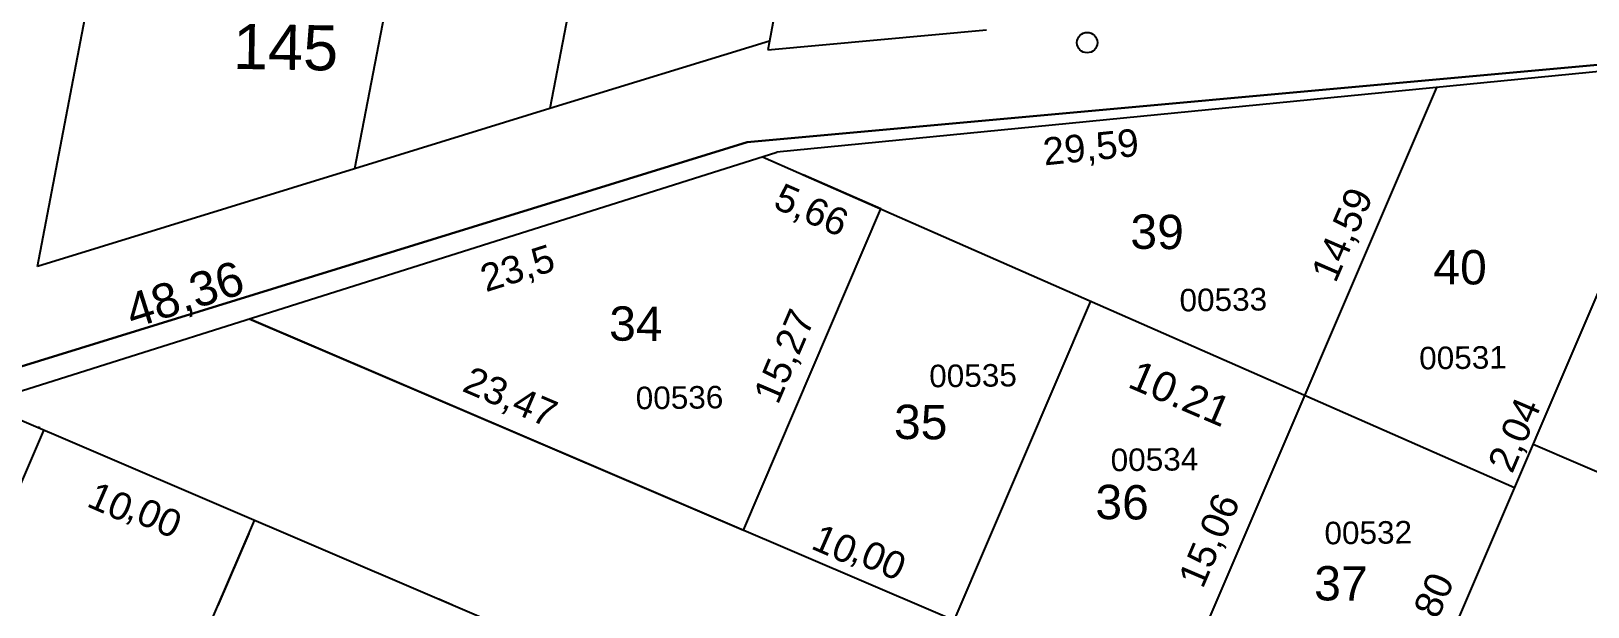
# Model space of a CAD drawing. Header units: metres. Extents: x 0 to 1324930, y 0 to 1631912.
# Drawn here: x 253199.8 to 253268.8, y 1629530.8 to 1629556.3 of the extents above; entities that cross this region are included whole.
import ezdxf

# ---------------------------------------------------------------- set-up
doc = ezdxf.new("R2010")
doc.units = ezdxf.units.M
doc.header["$MEASUREMENT"] = 0
for name, color, linetype in [('A_revoir_niveau_0', 7, 'Continuous'), ('limites_parcelles', 7, 'Continuous'), ('limites_tf', 7, 'Continuous'), ('numero_lot', 7, 'Continuous'), ('numero_parcelle', 7, 'Continuous'), ('toponymie', 7, 'Continuous')]:
    doc.layers.add(name, color=color, linetype=linetype)
doc.styles.get("Standard").update_dxf_attribs({"font": 'txt.shx'})
doc.styles.add('Style-txt', font='txt.shx')

msp = doc.modelspace()

# ---------------------------------------------------------------- linework, layer by layer
at = {"layer": 'A_revoir_niveau_0'}
for p, q in [((253313.45862, 1629558.871), (253232.83222, 1629550.94749)), ((253259.56624, 1629522.09265), (253273.62788, 1629554.95666)), ((253250.22537, 1629526.08936), (253262.09184, 1629553.82296)), ((253187.62293, 1629536.65703), (253232.83222, 1629550.94749)), ((253232.18995, 1629550.74447), (253238.64609, 1629547.9034)), ((253237.4502, 1629548.42966), (253233.99639, 1629549.94953)), ((253233.99639, 1629549.94953), (253256.19295, 1629540.18388)), ((253231.3477, 1629534.16726), (253237.4502, 1629548.42966)), ((253240.68857, 1629530.17054), (253246.75053, 1629544.33819)), ((253209.42701, 1629543.5492), (253231.3477, 1629534.16726)), ((253282.91842, 1629512.10086), (253209.42701, 1629543.5492)), ((253256.19295, 1629540.18388), (253265.54519, 1629536.06628)), ((253279.72105, 1629504.62817), (253197.54428, 1629539.79313)), ((253188.3335, 1629510.57763), (253200.32364, 1629538.60024)), ((253200.12241, 1629538.78146), (253200.08929, 1629538.70407)), ((253275.70175, 1629533.97595), (253266.36103, 1629537.97301)), ((253197.67437, 1629506.58091), (253209.66451, 1629534.60353)), ((253209.41472, 1629534.01972), (253208.04689, 1629530.82293)), ((253218.42158, 1629530.85661), (253217.83777, 1629531.1064))]:
    msp.add_line(p, q, dxfattribs=at)
msp.add_circle((253246.59281, 1629555.81007), 0.45269, dxfattribs=at)
msp.add_circle((253246.59281, 1629555.81007), 0.45269, dxfattribs=at)
at = {"layer": 'limites_parcelles'}
for p, q in [((253227.69486, 1629578.72751), (253222.76909, 1629552.88305)), ((253236.53498, 1629577.03869), (253232.5005, 1629555.87949)), ((253200.04435, 1629545.86895), (253203.39257, 1629563.41807)), ((253216.16682, 1629560.98014), (253214.11213, 1629550.20409)), ((253232.5005, 1629555.87949), (253222.76909, 1629552.88305)), ((253232.42784, 1629555.49841), (253242.12505, 1629556.38265)), ((253232.5005, 1629555.87949), (253232.42784, 1629555.49841)), ((253222.76909, 1629552.88305), (253214.11213, 1629550.20409)), ((253214.11213, 1629550.20409), (253200.04435, 1629545.86895))]:
    msp.add_line(p, q, dxfattribs=at)
at = {"layer": 'limites_tf', "color": 5, "linetype": 'Continuous', "lineweight": 30, "flags": 128}
msp.add_lwpolyline([(253313.43, 1629558.87), (253341.28, 1629492.46), (253341.38, 1629451.55), (253256.21, 1629431.51), (253169.9, 1629480.07), (253168.18, 1629498.01), (253185.34, 1629537.12), (253231.51, 1629551.39), (253313.43, 1629558.87)], close=True, dxfattribs=at)

# ---------------------------------------------------------------- texts
at = {"layer": 'numero_lot', "color": 7, "lineweight": 0, "insert": (253208.73871, 1629556.64872), "char_height": 2, "attachment_point": 1, "rotation": 359.0000236, "line_spacing_factor": 0.6}
msp.add_mtext('\\fArial|b0|i0|c00|p39;145', dxfattribs=at)
at = {"layer": 'numero_parcelle', "color": 5, "char_height": 1, "attachment_point": 1, "rotation": 0.6810339, "style": 'Style-txt'}
for s, insert, line_spacing_factor in [('\\fArial|b0|i0|c00|p39;00533', (253250.68113, 1629544.87967), 0.779643), ('\\fArial|b0|i0|c00|p39;00531', (253261.30826, 1629542.30725), 0.779643), ('\\fArial|b0|i0|c00|p39;00535', (253239.58337, 1629541.51192), 0.779643), ('\\fArial|b0|i0|c00|p39;00536', (253226.56824, 1629540.53659), 0.72), ('\\fArial|b0|i0|c00|p39;00534', (253247.62789, 1629537.78646), 0.779643), ('\\fArial|b0|i0|c00|p39;00532', (253257.1074, 1629534.54192), 0.779643)]:
    msp.add_mtext(s, dxfattribs=dict(at, insert=insert, line_spacing_factor=line_spacing_factor))
at = {"layer": 'toponymie', "attachment_point": 7, "line_spacing_factor": 0.6}
for s, insert, char_height, rotation in [('\\fArial|b0|i0|c00|p39;29,59', (253244.7193, 1629550.13385), 1.2192, 5.8780816), ('\\fArial|b0|i0|c00|p39;29,59', (253244.7193, 1629550.13385), 1.2192, 5.8780816), ('\\fArial|b0|i0|c00|p39;5,66', (253232.52267, 1629548.29329), 1.2192, 336.2478435), ('\\fArial|b0|i0|c00|p39;5,66', (253232.52267, 1629548.29329), 1.2192, 336.2478435), ('\\fArial|b0|i0|c00|p39;14,59', (253257.81212, 1629545.01154), 1.2192, 66.6109868), ('\\fArial|b0|i0|c00|p39;14,59', (253257.81212, 1629545.01154), 1.2192, 66.6109868), ('\\fArial|b0|i0|c00|p39;39', (253248.5029, 1629546.64362), 1.524, 359.3980969), ('\\fArial|b0|i0|c00|p39;39', (253248.5029, 1629546.64362), 1.524, 359.3980969), ('\\fArial|b0|i0|c00|p39;23,5', (253219.99797, 1629544.51273), 1.2192, 17.541525), ('\\fArial|b0|i0|c00|p39;23,5', (253219.99797, 1629544.51273), 1.2192, 17.541525), ('\\fArial|b0|i0|c00|p39;48,36', (253204.34609, 1629542.84199), 1.524, 17.5668935), ('\\fArial|b0|i0|c00|p39;48,36', (253204.34609, 1629542.84199), 1.524, 17.5668935), ('\\fArial|b0|i0|c00|p39;40', (253261.9361, 1629545.07718), 1.524, 359.3980969), ('\\fArial|b0|i0|c00|p39;40', (253261.9361, 1629545.07718), 1.524, 359.3980969), ('\\fArial|b0|i0|c00|p39;34', (253225.39033, 1629542.56709), 1.524, 359.3980969), ('\\fArial|b0|i0|c00|p39;34', (253225.39033, 1629542.56709), 1.524, 359.3980969), ('\\fArial|b0|i0|c00|p39;15,27', (253233.0847, 1629539.61195), 1.2192, 66.8352042), ('\\fArial|b0|i0|c00|p39;15,27', (253233.0847, 1629539.61195), 1.2192, 66.8352042), ('\\fArial|b0|i0|c00|p39;23,47', (253218.73562, 1629540.15852), 1.2192, 336.8330224), ('\\fArial|b0|i0|c00|p39;23,47', (253218.73562, 1629540.15852), 1.2192, 336.8330224), ('\\fArial|b0|i0|c00|p39;10.21', (253248.32482, 1629540.52623), 1.3208, 336.8352042), ('\\fArial|b0|i0|c00|p39;2,04', (253265.64309, 1629536.55469), 1.2192, 66.8352042), ('\\fArial|b0|i0|c00|p39;35', (253238.0213, 1629538.20183), 1.524, 359.3980969), ('\\fArial|b0|i0|c00|p39;35', (253238.0213, 1629538.20183), 1.524, 359.3980969), ('\\fArial|b0|i0|c00|p39;10', (253202.1672, 1629535.23829), 1.2192, 336.3981346), ('\\fArial|b0|i0|c00|p39;10', (253202.1672, 1629535.23829), 1.2192, 336.3981346), ('\\fArial|b0|i0|c00|p39;36', (253246.95039, 1629534.64654), 1.524, 359.3980969), ('\\fArial|b0|i0|c00|p39;36', (253246.95039, 1629534.64654), 1.524, 359.3980969), ('\\fArial|b0|i0|c00|p39;15,06', (253251.92398, 1629531.44431), 1.2192, 66.8352042), ('\\fArial|b0|i0|c00|p39;15,06', (253251.92398, 1629531.44431), 1.2192, 66.8352042), ('\\fArial|b0|i0|c00|p39;,00', (253203.82041, 1629534.51595), 1.2192, 336.3981346), ('\\fArial|b0|i0|c00|p39;,00', (253203.82041, 1629534.51595), 1.2192, 336.3981346), ('\\fArial|b0|i0|c00|p39;10', (253234.28502, 1629533.36159), 1.2192, 336.3981346), ('\\fArial|b0|i0|c00|p39;10', (253234.28502, 1629533.36159), 1.2192, 336.3981346), ('\\fArial|b0|i0|c00|p39;,00', (253235.93824, 1629532.63926), 1.2192, 336.3981346), ('\\fArial|b0|i0|c00|p39;,00', (253235.93824, 1629532.63926), 1.2192, 336.3981346), ('\\fArial|b0|i0|c00|p39;37', (253256.65177, 1629531.03975), 1.524, 359.3980969), ('\\fArial|b0|i0|c00|p39;37', (253256.65177, 1629531.03975), 1.524, 359.3980969), ('\\fArial|b0|i0|c00|p39;14,80', (253261.39596, 1629527.92214), 1.2192, 66.4198171), ('\\fArial|b0|i0|c00|p39;14,80', (253261.39596, 1629527.92214), 1.2192, 66.4198171)]:
    msp.add_mtext(s, dxfattribs=dict(at, insert=insert, char_height=char_height, rotation=rotation))

doc.saveas('drawing.dxf')
